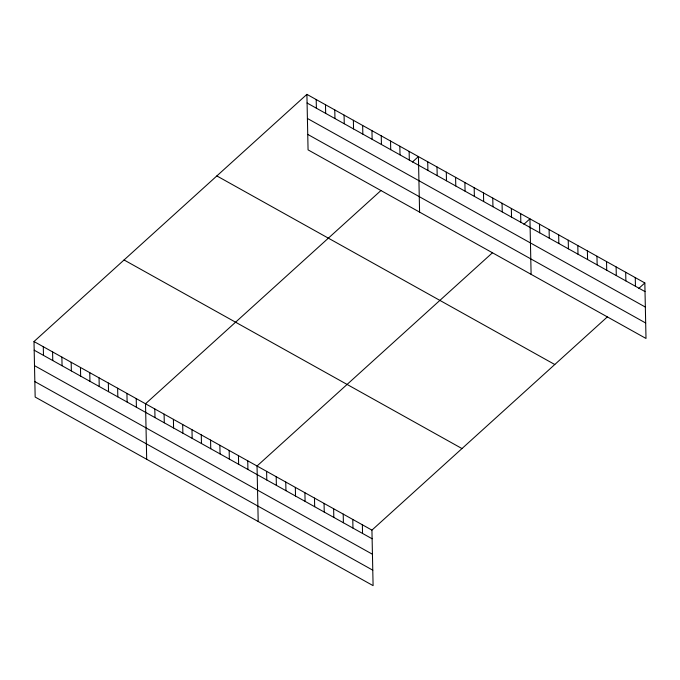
<?xml version="1.0" encoding="UTF-8"?>
<svg xmlns="http://www.w3.org/2000/svg" width="680" height="680" viewBox="0 0 680 680"><rect width="100%" height="100%" fill="white"/><g stroke="black" fill="none" stroke-linecap="round" stroke-linejoin="round"><path stroke-width="1.02" d="M607.317 316.931L371.934 530.128L373.099 585.641L35.164 397.052L34 341.538L306.901 94.359L644.836 282.948L646 338.462L308.065 149.872L306.901 94.359M380.894 190.578L145.52 403.767L146.684 459.289M412.42 162.027L418.421 156.587L419.585 212.109M492.413 252.815L257.04 466.004L258.196 521.526M523.932 224.264L529.941 218.824L531.106 274.346M638.835 288.388L644.836 282.948M307.079 103.003L645.014 291.593M307.411 118.465L645.346 307.062M307.743 134.402L645.677 323M216.844 175.924L554.778 364.514M124.057 259.964L461.992 448.562M34 341.538L371.934 530.128M34.178 350.183L372.113 538.773M34.502 365.644L372.436 554.242M34.842 381.582L372.776 570.18M635.264 277.601L635.443 286.246M625.685 272.264L625.872 280.908M616.114 266.917L616.292 275.561M606.534 261.57L606.721 270.215M596.963 256.232L597.142 264.877M587.384 250.886L587.571 259.53M577.813 245.54L577.991 254.192M568.242 240.201L568.42 248.846M558.663 234.855L558.841 243.5M549.091 229.517L549.27 238.161M539.512 224.171L539.699 232.815M520.642 213.639L520.829 222.283M511.351 208.454L511.53 217.099M502.061 203.269L502.239 211.913M492.771 198.084L492.949 206.728M483.471 192.891L483.659 201.543M474.181 187.706L474.36 196.35M464.89 182.52L465.069 191.165M455.591 177.335L455.779 185.98M446.301 172.15L446.479 180.795M437.01 166.965L437.189 175.61M427.712 161.781L427.899 170.425M409.13 151.402L409.309 160.046M399.832 146.217L400.019 154.862M390.541 141.032L390.719 149.677M381.25 135.847L381.429 144.492M371.951 130.662L372.138 139.306M362.661 125.469L362.839 134.121M362.363 524.781L362.542 533.426M353.37 120.283L353.549 128.928M352.784 519.443L352.962 528.088M344.072 115.098L344.258 123.743M334.781 109.913L334.959 118.558M343.213 514.097L343.392 522.741M325.49 104.728L325.669 113.373M333.633 508.75L333.82 517.404M316.192 99.543L316.378 108.188M324.062 503.412L324.241 512.057M314.483 498.066L314.67 506.71M304.912 492.728L305.091 501.373M295.332 487.381L295.519 496.026M285.762 482.035L285.94 490.679M276.19 476.697L276.369 485.341M266.611 471.35L266.789 479.995M247.741 460.819L247.928 469.463M238.45 455.634L238.629 464.279M229.16 450.449L229.338 459.094M219.861 445.264L220.048 453.909M210.57 440.079L210.749 448.723M201.28 434.885L201.458 443.53M191.981 429.7L192.168 438.345M182.691 424.515L182.869 433.16M173.4 419.33L173.578 427.975M164.101 414.146L164.288 422.79M154.81 408.96L154.989 417.605M136.221 398.582L136.408 407.226M126.931 393.397L127.109 402.041M117.64 388.212L117.819 396.856M108.349 383.027L108.528 391.671M99.05 377.842L99.237 386.486M89.76 372.657L89.939 381.301M80.469 367.464L80.648 376.108M71.171 362.278L71.358 370.923M61.88 357.094L62.059 365.738M52.589 351.909L52.768 360.553M43.291 346.724L43.477 355.368"/></g></svg>
